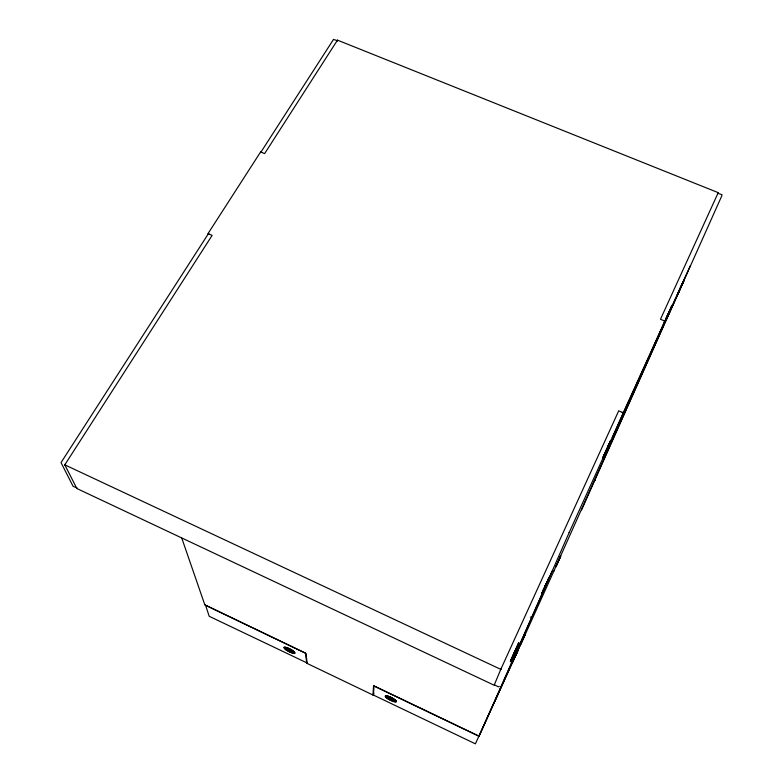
<?xml version="1.0" encoding="UTF-8"?>
<svg xmlns="http://www.w3.org/2000/svg" width="783" height="783" viewBox="0 0 783 783"><rect width="100%" height="100%" fill="white"/><g stroke="black" fill="none" stroke-linecap="round" stroke-linejoin="round"><path stroke-width="1.17" d="M337.493 40.912L337.483 40.139L718.226 192.657L717.845 193.499M181.725 537.99L204.862 604.956L305.957 653.325L307.181 663.455L372.953 695.01L373.569 685.683L479.039 736.147L525.187 634.347L475.408 743.84L373.422 695.059L374.02 686.025L478.99 736.255M205.293 604.437L209.218 616.299L306.907 662.878M683.128 282.614L683.481 281.841M594.914 480.537L595.197 479.93M510.761 660.519L510.447 661.185L518.561 643.254M499.28 686.339L498.389 686.848L494.347 684.802M664.689 321.607L665.247 320.423M517.573 651.045L517.553 651.074M555.94 566.647L556.341 565.512M670.61 308.414L671.941 305.517L623.268 412.778L618.717 410.811L500.787 669.357L494.161 685.223L76.832 488.494L64.813 464.838L212.134 235.37L208.024 233.598L260.612 151.941L264.625 153.625L337.483 40.139M512.738 661.723L513.08 660.979M717.933 193.303L721.955 194.673L721.789 195.877L553.806 571.208M543.735 589.256L546.084 583.756L545.33 585.42M546.681 582.523L544.792 586.937L549.333 577.091L548.296 579.185M500.64 669.71L501.326 668.183M555.803 566.951L555.852 566.628M548.766 578.108L549.04 577.433L548.413 578.715M664.718 321.529L664.943 321.001M479.039 736.147L552.221 571.032M678.352 292.499L677.383 294.77L683.99 280.138L682.854 282.761M494.699 701.607L569.31 532.234M510.927 660.069L513.149 655.126M549.108 577.6L544.87 586.868M517.563 651.309L517.211 651.847L517.71 650.986M612.189 437.795L623.268 412.778M553.924 570.954L520.529 644.869M560.462 556.674L560.736 556.047L560.364 556.644M652.533 348.954L664.904 321.108L660.48 319.258L718.226 192.657M517.71 645.202L518.953 642.774L514.822 651.622M542.932 590.744L541.836 593.269L543.412 589.951M548.051 579.733L547.474 581.015M603.703 455.804L610.946 440.183L608.743 444.979M607.804 446.868L609.869 442.258M603.928 455.667L602.949 457.898L605.171 453.063M513.012 661.097L513.296 660.451M665.824 319.366L664.561 322.214L669.631 310.9M678.753 291.599L684.273 279.815L682.756 283.113M581.622 509.86L690.41 265.535L569.133 532.616M543.069 590.431L543.696 589.041M604.378 454.297L604.701 453.582M665.981 318.671L667.527 315.226M665.56 319.601L667.615 315.373M670.737 308.257L671.011 307.65M560.051 557.359L560.413 556.733M682.443 283.7L681.817 285.081M517.123 646.504L516.614 647.649M604.867 453.21L605.406 452.016M605.592 451.595L607.618 447.289M669.778 310.391L667.243 316.361M516.986 652.347L517.778 650.81M513.384 660.265L513.208 660.95L513.883 659.227M517.191 652.131L515.713 655.185M679.243 290.894L677.285 295.299L678.812 291.961M517.103 652.337L516.3 653.874M559.63 558.299L560.256 557.134M556.498 565.385L559.591 558.602M556.997 564.063L556.175 566.158M559.434 558.739L560.09 557.506M513.345 654.676L516.457 647.805M514.774 651.887L510.359 661.752L513.442 655.038M514.548 652.611L515.654 650.164M546.642 582.865L546.994 582.092M546.211 584.079L541.748 593.847L544.762 586.673M668.232 314.179L672.303 305.067L670.297 309.099M680.711 287.234L680.192 288.389M681.034 286.921L681.934 284.924M679.624 290.17L680.515 288.203M681.151 286.568L680.466 288.085M514.108 658.669L513.227 660.666M513.785 659.609L514.832 657.045M514.382 658.278L515.185 656.516M515.214 656.291L516.222 654.294M557.496 563.183L559.365 559.101M513.56 654.392L514.402 652.552M608.127 445.967L608.499 445.165M680.29 288.467L679.301 290.65M680.887 286.852L682.062 284.258M666.176 319.973L683.324 282.183M514.832 657.133L515.596 655.361M556.791 564.797L557.604 563.006M559.277 559.238L560.276 557.046M665.589 319.65L666.157 318.407M608.841 444.401L609.164 443.697M513.364 654.842L512.395 656.966M604.31 454.59L605.122 452.789M515.899 649.42L517.318 645.926M516.428 653.531L516.741 652.856M556.498 565.443L556.889 564.367M513.472 660.353L513.677 659.687M516.594 653.384L517.005 652.259M609.605 442.738L610.163 441.504M516.927 647.159L517.866 644.732M511.73 658.434L511.299 659.364M560.002 557.427L560.53 556.478M513.129 661.116L512.708 662.017L513.051 661.283M560.266 556.85L560.618 556.282M603.556 456.235L603.047 457.321L610.583 440.633L610.251 441.318M517.984 644.487L518.552 643.264M373.403 695.226L373.745 694.531M372.953 695.01L373.863 693.17M65.478 463.8L65.067 465.356M479.323 735.531L478.452 735.971M208.219 233.99L61.035 462.587L73.113 486.38L77.116 487.926M260.778 152.352L333.509 39.404L337.473 40.736M520.431 645.084L519.638 644.967M385.539 696.596L387.546 695.901M64.813 464.838L500.787 669.357M385.5 696.498L396.081 701.597A5.99 1.37 26.5 0 1 390.668 700.227A5.99 1.37 26.5 0 1 385.598 696.694M594.679 479.725L594.963 480.37M306.73 663.064L305.527 653.247L205.234 605.005M208.141 234.264A1.194 0.529 34 0 1 209.051 234.039M260.68 152.656A1.155 0.587 35.4 0 1 261.61 152.362M531.549 616.564A1.155 1.077 27.1 0 1 530.345 617.161M622.133 412.289A1.233 0.597 23.2 0 1 623.023 413.316M663.798 320.648A1.194 0.656 22.2 0 1 664.63 321.715M284.288 647.463L294.506 652.239A5.902 1.341 27.6 0 0 289.23 648.618A5.902 1.341 27.6 0 0 284.337 647.404L284.337 647.404M294.721 652.963L294.623 653.071A5.902 1.341 27.6 0 1 289.739 651.857A5.902 1.341 27.6 0 1 284.483 648.246L294.721 652.963M385.608 695.999L396.11 700.902A5.99 1.37 26.5 0 0 391.03 697.359A5.99 1.37 26.5 0 0 385.676 695.95L385.608 695.999M387.262 698.456A6.342 1.429 26.6 0 0 396.433 701.744A6.342 1.429 26.6 0 0 388.652 696.39A6.342 1.429 26.6 0 0 387.262 698.456M285.883 649.763A6.244 1.39 27.7 0 0 294.917 653.257A6.244 1.39 27.7 0 0 287.469 647.874A6.244 1.39 27.7 0 0 285.883 649.763"/></g></svg>
